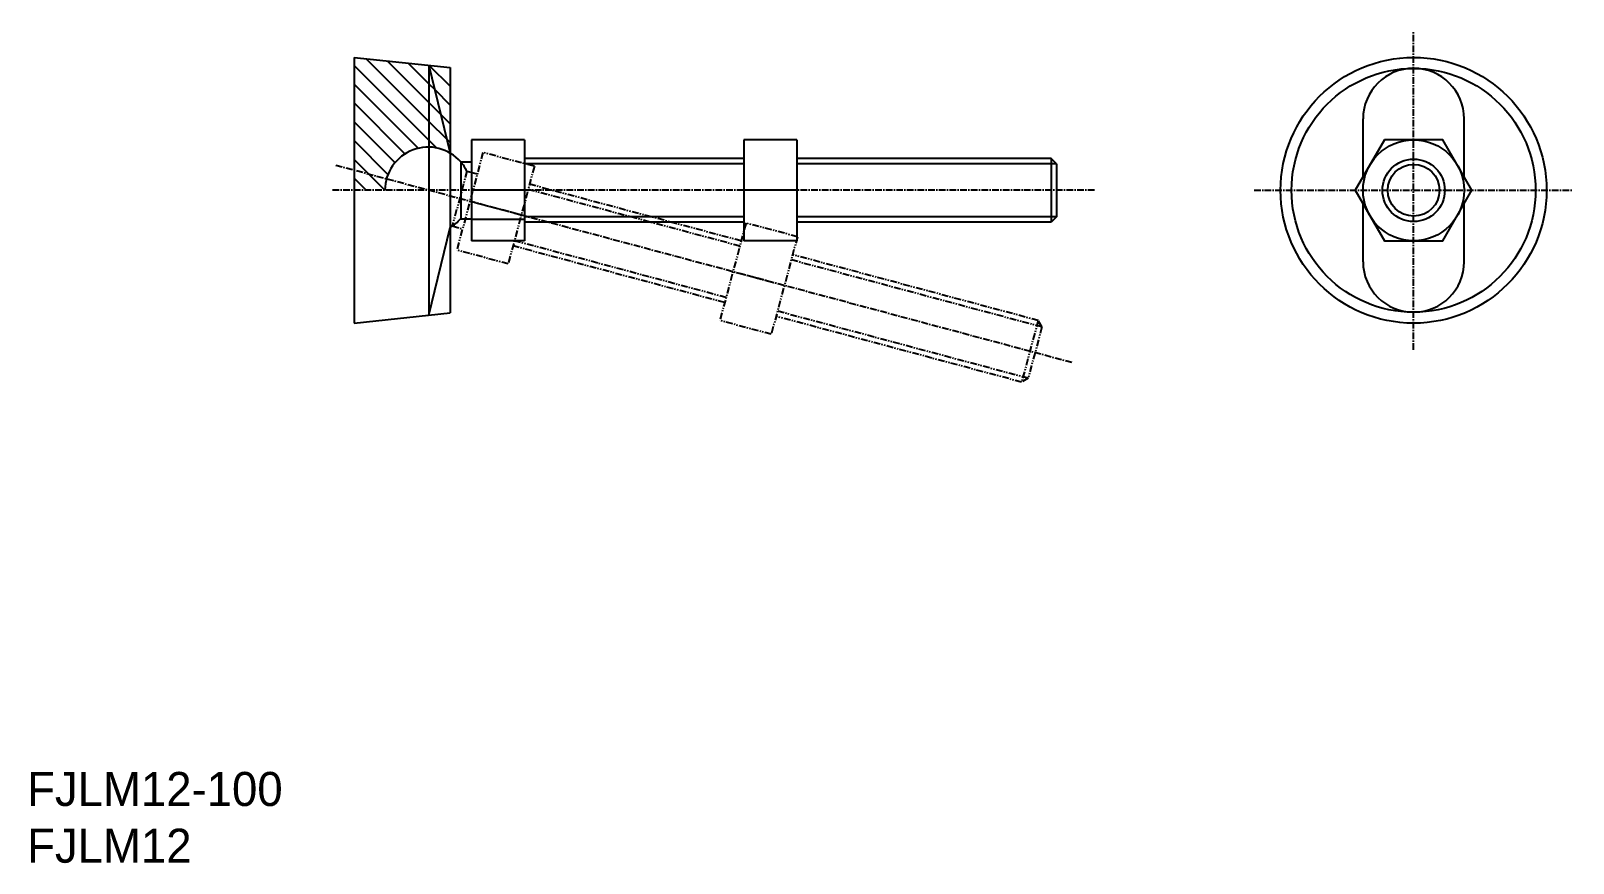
# Model space of a CAD drawing. Extents: x 20 to 310, y 11 to 168.
import ezdxf

# ---------------------------------------------------------------- set-up
doc = ezdxf.new("R2010")
doc.units = 0
doc.linetypes.add('CENTER', pattern=[2, 1.25, -0.25, 0.25, -0.25])
doc.linetypes.add('PHANTOM', pattern=[2.5, 1.25, -0.25, 0.25, -0.25, 0.25, -0.25])
doc.layers.get('0').update_dxf_attribs({"linetype": 'CONTINUOUS'})
doc.layers.add('CENTER', color=1, linetype='CENTER')

# ---------------------------------------------------------------- blocks, each defined once
blk = doc.blocks.new('*X2')
at = {"color": 0}
for p, q in [((107.72, 114.79), (111.64, 118.71)), ((112.28, 115.82), (115.17, 118.71)), ((114.71, 114.71), (116.95, 116.95)), ((116.95, 116.95), (118.71, 118.71)), ((118.24, 114.71), (121.61, 118.08)), ((121.61, 118.08), (122.24, 118.71)), ((121.78, 114.71), (123.24, 116.17)), ((106.45, 102.91), (118.24, 114.71)), ((106.87, 106.87), (114.71, 114.71)), ((107.29, 110.83), (111.17, 114.71)), ((107.78, 100.71), (121.78, 114.71)), ((111.17, 114.71), (112.28, 115.82)), ((111.31, 100.71), (123.31, 112.7)), ((114.85, 100.71), (124.36, 110.22)), ((118.39, 100.71), (126.01, 108.34)), ((121.92, 100.71), (128.24, 107.02)), ((125.46, 100.71), (131.21, 106.46)), ((128.99, 100.71), (131.21, 102.93))]:
    blk.add_line(p, q, dxfattribs=at)

msp = doc.modelspace()

# ---------------------------------------------------------------- linework, layer by layer
at = {"color": 7, "linetype": 'CONTINUOUS'}
for p, q in [((80.96, 163.06), (80.96, 113.06)), ((80.96, 163.06), (98.96, 161.13)), ((94.96, 161.56), (94.96, 114.56)), ((94.96, 161.56), (98.96, 145.06)), ((98.96, 161.13), (98.96, 114.99)), ((280.12, 161), (280.12, 161)), ((270.62, 140.6), (270.62, 151.5)), ((289.62, 140.6), (289.62, 151.5)), ((80.96, 150.56), (80.96, 150.56)), ((102.96, 147.56), (102.96, 128.56)), ((112.96, 147.56), (102.96, 147.56)), ((112.96, 147.56), (112.96, 128.56)), ((154.17, 147.56), (154.17, 128.56)), ((164.17, 147.56), (154.17, 147.56)), ((164.17, 147.56), (164.17, 128.56)), ((100.96, 143.39), (100.96, 132.72)), ((100.96, 143.39), (102.96, 143.39)), ((154.17, 144.06), (112.96, 144.06)), ((211.96, 144.06), (164.17, 144.06)), ((211.96, 144.06), (211.96, 132.06)), ((212.96, 143.06), (211.96, 144.06)), ((212.96, 143.06), (212.96, 133.06)), ((102.14, 141.66), (104.07, 141.14)), ((80.96, 138.06), (80.96, 138.06)), ((112.96, 138.06), (102.96, 138.06)), ((164.17, 138.06), (154.17, 138.06)), ((270.62, 124.62), (270.62, 135.51)), ((289.62, 124.62), (289.62, 135.51)), ((94.96, 114.56), (98.96, 131.06)), ((100.96, 132.72), (102.96, 132.72)), ((112.96, 132.57), (102.96, 132.57)), ((154.17, 132.06), (112.96, 132.06)), ((211.96, 132.06), (164.17, 132.06)), ((212.96, 133.06), (211.96, 132.06)), ((112.96, 128.56), (102.96, 128.56)), ((164.17, 128.56), (154.17, 128.56)), ((80.96, 113.06), (98.96, 114.99))]:
    msp.add_line(p, q, dxfattribs=at)
at = {"color": 3, "linetype": 'PHANTOM'}
for p, q in [((105.15, 145.16), (100.23, 126.81)), ((114.81, 142.57), (105.15, 145.16)), ((114.81, 142.57), (109.89, 124.22)), ((102.14, 141.66), (99.38, 131.35)), ((153.71, 128.53), (113.9, 139.19)), ((153.45, 127.56), (113.65, 138.23)), ((112.35, 133.4), (102.69, 135.99)), ((99.38, 131.35), (101.31, 130.83)), ((154.61, 131.91), (149.69, 113.56)), ((164.27, 129.32), (154.61, 131.91)), ((150.6, 116.94), (110.8, 127.6)), ((150.86, 117.9), (111.06, 128.57)), ((164.27, 129.32), (159.35, 110.97)), ((109.89, 124.22), (100.23, 126.81)), ((210.24, 112.35), (163.11, 124.97)), ((209.53, 113.57), (163.36, 125.94)), ((161.81, 120.14), (152.15, 122.73)), ((159.35, 110.97), (149.69, 113.56)), ((206.42, 101.98), (160.26, 114.35)), ((207.65, 102.69), (160.52, 115.32)), ((209.53, 113.57), (206.42, 101.98)), ((210.24, 112.35), (209.53, 113.57)), ((210.24, 112.35), (207.65, 102.69)), ((207.65, 102.69), (206.42, 101.98))]:
    msp.add_line(p, q, dxfattribs=at)
at = {"color": 3, "linetype": 'CONTINUOUS'}
for p, q in [((154.17, 143.06), (112.96, 143.06)), ((212.96, 143.06), (164.17, 143.06)), ((154.17, 133.06), (112.96, 133.06)), ((212.96, 133.06), (164.17, 133.06))]:
    msp.add_line(p, q, dxfattribs=at)
at = {"color": 7, "linetype": 'CONTINUOUS'}
msp.add_lwpolyline([(274.64, 147.56), (269.15, 138.06), (274.64, 128.56), (285.61, 128.56), (291.09, 138.06), (285.61, 147.56)], close=True, dxfattribs=at)
for radius in [25, 22.94, 9.5, 5.87]:
    msp.add_circle((280.12, 138.06), radius, dxfattribs=at)
at = {"color": 3, "linetype": 'CONTINUOUS'}
msp.add_circle((280.12, 138.06), 4.87, dxfattribs=at)
at = {"color": 7, "linetype": 'CONTINUOUS'}
for centre, radius, start, end in [((280.12, 151.5), 9.5, 90, 180), ((280.12, 151.5), 9.5, 0, 90), ((94.84, 138.06), 8.12, 41.0753, 180), ((94.84, 138.09), 8.12, 26.0753, 40.9226), ((94.84, 138.06), 8.12, 300.5102, 318.9247), ((280.12, 124.62), 9.5, 180, 270), ((280.12, 124.62), 9.5, 270, 0)]:
    msp.add_arc(centre, radius, start, end, dxfattribs=at)
at = {"layer": 'CENTER', "color": 1, "linetype": 'CENTER'}
for p, q in [((280.12, 108.06), (280.12, 168.06)), ((215.86, 105.66), (77.48, 142.74)), ((220.12, 138.06), (76.86, 138.06)), ((250.12, 138.06), (310.12, 138.06))]:
    msp.add_line(p, q, dxfattribs=at)

# ---------------------------------------------------------------- block references
at = {"color": 7, "linetype": 'CONTINUOUS', "rotation": 270}
msp.add_blockref('*X2', (-19.74, 269.27), dxfattribs=at)

# ---------------------------------------------------------------- texts
at = {"color": 7, "linetype": 'CONTINUOUS'}
for s, p in [('FJLM12-100', (19.44, 22.24)), ('FJLM12', (19.44, 11.57))]:
    msp.add_text(s, height=6.4, dxfattribs=at).set_placement(p)

doc.saveas('drawing.dxf')
